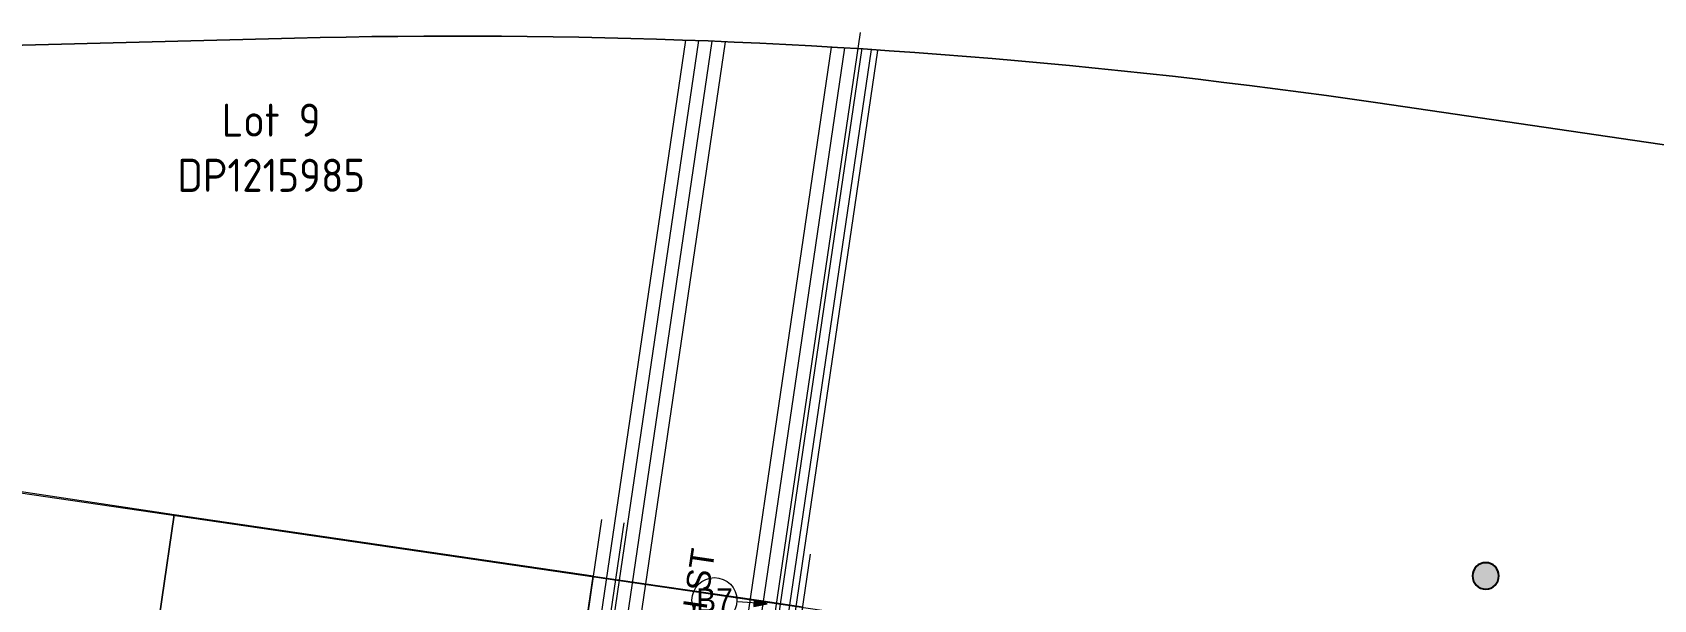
# Model space of a CAD drawing. Header units: metres. Extents: x 302924 to 304532, y 6268290 to 6269135.
# Drawn here: x 304051.4 to 304173.9, y 6268751.1 to 6268794 of the extents above; entities that cross this region are included whole.
import ezdxf
from ezdxf.enums import TextEntityAlignment as Align

# ---------------------------------------------------------------- set-up
doc = ezdxf.new("R2010")
doc.units = ezdxf.units.M
doc.layers.get('0').update_dxf_attribs({"color": 6})
doc.layers.add('_User Miscellaneous10', color=252, linetype='Continuous', lineweight=13, plot=False, transparency=0.75)
doc.layers.add('_User Miscellaneous12', color=252, linetype='Continuous', lineweight=13, plot=False, transparency=0.5)
for name, color, linetype, lineweight in [('_User Miscellaneous3', 51, 'Continuous', 13), ('_User Miscellaneous5', 121, 'Continuous', 13), ('_User_LV_Exist', 5, 'Continuous', 35), ('Cadastre Developer_SP_NEW', 92, 'Continuous', 15)]:
    doc.layers.add(name, color=color, linetype=linetype, lineweight=lineweight)
doc.layers.add('SupportsOH_SP_TR_HV_LV_SL_EXT', color=7, linetype='Continuous')
doc.styles.add('LotNum', font='isocp.shx')
doc.styles.add('POLE_LABEL', font='arial.ttf', dxfattribs={"height": 2})
doc.styles.get("Standard").update_dxf_attribs({"font": 'arial.ttf'})

# ---------------------------------------------------------------- blocks, each defined once
blk = doc.blocks.new('POLE_EXT')
blk.add_hatch(color=256).paths.add_polyline_path([(-1, 0, 1), (1, 0, 1)])
blk.add_lwpolyline([(-1, 0, 1), (1, 0, 1)], format="xyb", close=True)
at = {"flags": 8}
blk.add_attdef('pNumber', text='', height=2, dxfattribs=at).set_placement((2.5, 2.5), align=Align.MIDDLE_CENTER)
at = {"style": 'POLE_LABEL', "flags": 9}
for tag, p in [('STRUCTURE_PLANT_NUMBER', (1.35, 0.03)), ('STREET_CODE', (1.35, -0.2))]:
    blk.add_attdef(tag, text='', height=0.2, dxfattribs=at).set_placement(p, align=Align.MIDDLE_LEFT)
at = {"flags": 9}
for tag, p in [('OWNED_BY', (1.35, -0.4)), ('SPECIAL_USE', (1.35, -0.8)), ('STATE', (1.35, -1)), ('PARENT', (1.35, -0.6)), ('USAGE', (1.35, -1.2)), ('cLV', (1.35, -1.4)), ('hDepth', (1.35, -1.6)), ('hDia', (1.35, -1.8)), ('cHV', (1.35, -2)), ('LBRACKET', (1.35, -2.2)), ('LExisting', (1.35, -2.4)), ('cLinedev', (1.35, -3.4)), ('LANTNUMBER', (1.35, -2.6)), ('LOther', (1.35, -2.8)), ('LRemove', (1.35, -3)), ('LEGEND', (1.35, -3.2)), ('LOCATION', (1.35, -3.6)), ('pExisting', (1.35, -3.8)), ('pFooting', (1.35, -4.4)), ('pNew', (1.35, -4.6)), ('pRelocate', (1.35, -5)), ('PFNUMBER', (1.35, -4)), ('NEWPFNUMBER', (1.35, -4.2)), ('pRemove', (1.35, -5.2)), ('pReplace', (1.35, -5.4)), ('pStay', (1.35, -5.6)), ('pType', (1.35, -5.8)), ('cspan', (1.35, -6)), ('STREETNAME', (1.35, -6.2)), ('SUBURB', (1.35, -6.4)), ('OPERATED_BY', (1.36, -7.01)), ('NOTES', (1.35, -6.6)), ('MAINTAINED_BY', (1.36, -6.81))]:
    blk.add_attdef(tag, text='', height=0.2, dxfattribs=at).set_placement(p, align=Align.MIDDLE_LEFT)
at = {"flags": 1}
blk.add_attdef('Z', (1.35, -7.33), '', height=0.2, dxfattribs=at)
blk = doc.blocks.new('*U472')
h = blk.add_hatch(color=256)
h.dxf.hatch_style = 1
h.paths.add_polyline_path([(3.01, 0.03), (2.97, -0.47), (3.99, -0.29)])
blk.add_line((3.99, -0.29), (1.75, -0.13))
at = {"flags": 128}
blk.add_lwpolyline([(3.01, 0.03), (2.97, -0.47), (3.99, -0.29), (3.01, 0.03)], dxfattribs=at)
blk.add_circle((0, 0), 1.7)
at = {"width": 0.9}
blk.add_attdef('CODE', text='', height=1.8, dxfattribs=at).set_placement((0, 0), align=Align.MIDDLE_CENTER)
at = {"flags": 1}
blk.add_attdef('Z', (0, 0), '', height=0.2, dxfattribs=at)

msp = doc.modelspace()

# ---------------------------------------------------------------- linework, layer by layer
at = {"layer": '_User Miscellaneous10', "transparency": 33554523, "flags": 128}
for points in [[(304113.9168, 6268793.9902), (304087.9394, 6268617.2469)], [(304100.704, 6268793.41), (304070.0464, 6268584.9291)], [(304101.7093, 6268793.3728), (304071.0996, 6268585.2177)], [(304102.7144, 6268793.3343), (304072.1528, 6268585.5064)], [(304103.719, 6268793.2924), (304073.206, 6268585.795)], [(304111.7334, 6268792.8886), (304081.6347, 6268588.1048)], [(304112.7353, 6268792.8286), (304082.6879, 6268588.3935)], [(304114.7383, 6268792.7026), (304084.7942, 6268588.9707)], [(304115.233, 6268792.6299), (304085.2889, 6268588.898)], [(304094.3685, 6268757.2), (304068.9932, 6268584.6405)], [(304110.1461, 6268754.5821), (304085.8474, 6268589.2593)]]:
    msp.add_lwpolyline(points, dxfattribs=at)
at = {"layer": '_User Miscellaneous10', "color": 4, "transparency": 33554523, "flags": 128}
for points in [[(304114.0457, 6268792.8044), (304084.057, 6268588.7687)], [(304096.0504, 6268756.9527), (304070.6751, 6268584.3931)]]:
    msp.add_lwpolyline(points, dxfattribs=at)
at = {"layer": '_User Miscellaneous12', "color": 6, "transparency": 33554687}
msp.add_lwpolyline([(304104.9586, 6268739.2026), (304108.2753, 6268741.7191), (304109.5757, 6268750.5774), (304106.2609, 6268751.0622), (304093.7427, 6268752.8838), (304092.4455, 6268744.0414), (304094.8987, 6268740.6764), (304095.3268, 6268740.6093)], dxfattribs=at)
at = {"layer": '_User Miscellaneous5', "linetype": 'Continuous', "transparency": 33554597}
for points in [[(304177.2825, 6268785.1151), (304153.0331, 6268788.6644), (304151.0981, 6268788.943), (304149.1616, 6268789.2147), (304147.2236, 6268789.4773), (304145.2857, 6268789.733), (304143.3455, 6268789.9807), (304141.4054, 6268790.2195), (304139.4639, 6268790.4512), (304137.5208, 6268790.675), (304135.578, 6268790.8908), (304133.6336, 6268791.0986), (304131.6886, 6268791.2984), (304129.7429, 6268791.4904), (304127.7965, 6268791.6753), (304125.8486, 6268791.8512), (304123.9008, 6268792.0191), (304121.9525, 6268792.1792), (304120.0025, 6268792.3322), (304118.0529, 6268792.4763), (304116.1025, 6268792.6123), (304114.1514, 6268792.7414), (304112.1997, 6268792.8616), (304110.2473, 6268792.9748), (304108.295, 6268793.079), (304106.3421, 6268793.1762), (304104.3893, 6268793.2645), (304102.4351, 6268793.3459), (304100.481, 6268793.4182), (304098.5271, 6268793.4836), (304096.5725, 6268793.5401), (304094.6181, 6268793.5885), (304092.663, 6268793.6301), (304090.7081, 6268793.6627), (304088.7533, 6268793.6882), (304086.7979, 6268793.7049), (304084.8425, 6268793.7145), (304082.8875, 6268793.7153), (304080.9317, 6268793.709), (304078.9769, 6268793.6938), (304077.0215, 6268793.6717), (304075.0661, 6268793.6406), (304073.1119, 6268793.6026), (304071.1569, 6268793.5555), (303995.7903, 6268791.6206)], [(303995.7903, 6268791.6206), (304071.1569, 6268793.5555), (304073.1119, 6268793.6026), (304075.0661, 6268793.6406), (304077.0215, 6268793.6717), (304078.9769, 6268793.6938), (304080.9317, 6268793.709), (304082.8875, 6268793.7153), (304084.8425, 6268793.7145), (304086.7979, 6268793.7049), (304088.7533, 6268793.6882), (304090.7081, 6268793.6627), (304092.663, 6268793.6301), (304094.6181, 6268793.5885), (304096.5725, 6268793.5401), (304098.5271, 6268793.4836), (304100.481, 6268793.4182), (304102.4351, 6268793.3459), (304104.3893, 6268793.2645), (304106.3421, 6268793.1762), (304108.295, 6268793.079), (304110.2473, 6268792.9748), (304112.1997, 6268792.8616), (304114.1514, 6268792.7414), (304116.1025, 6268792.6123), (304118.0529, 6268792.4763), (304120.0025, 6268792.3322), (304121.9525, 6268792.1792), (304123.9008, 6268792.0191), (304125.8486, 6268791.8512), (304127.7965, 6268791.6753), (304129.7429, 6268791.4904), (304131.6886, 6268791.2984), (304133.6336, 6268791.0986), (304135.578, 6268790.8908), (304137.5208, 6268790.675), (304139.4639, 6268790.4512), (304141.4054, 6268790.2195), (304143.3455, 6268789.9807), (304145.2857, 6268789.733), (304147.2236, 6268789.4773), (304149.1616, 6268789.2147), (304151.0981, 6268788.943), (304153.0331, 6268788.6644), (304177.2825, 6268785.1151)], [(303933.939, 6268776.2554), (304178.802, 6268740.4098)]]:
    msp.add_lwpolyline(points, dxfattribs=at)
at = {"layer": 'Cadastre Developer_SP_NEW', "transparency": 33554687}
for points in [[(304062.0754, 6268757.5433), (304030.4304, 6268762.2961), (304028.5381, 6268749.4069), (304060.1988, 6268744.7593)], [(304093.7384, 6268752.9108), (304062.0754, 6268757.5433), (304060.1988, 6268744.7593), (304091.8596, 6268740.1117)]]:
    msp.add_lwpolyline(points, close=True, dxfattribs=at)

# ---------------------------------------------------------------- block references
at = {"layer": '_User Miscellaneous3', "color": 40}
msp.add_blockref('*U472', (304102.9035, 6268751.1007), dxfattribs=at).add_auto_attribs({'CODE': 'B7'})
at = {"layer": 'SupportsOH_SP_TR_HV_LV_SL_EXT'}
msp.add_blockref('POLE_EXT', (304161.188, 6268752.931), dxfattribs=at)

# ---------------------------------------------------------------- texts
at = {"layer": '_User Miscellaneous5', "linetype": 'Continuous', "transparency": 33554687, "insert": (304069.4054, 6268785.281), "char_height": 2.5, "attachment_point": 5, "style": 'LotNum'}
msp.add_mtext('Lot 9\\PDP1215985', dxfattribs=at)
at = {"layer": '_User_LV_Exist', "transparency": 33554687}
msp.add_text('RUTH ST', height=1.8, rotation=81.610379, dxfattribs=at).set_placement((304101.373, 6268744.0594))

doc.saveas('drawing.dxf')
